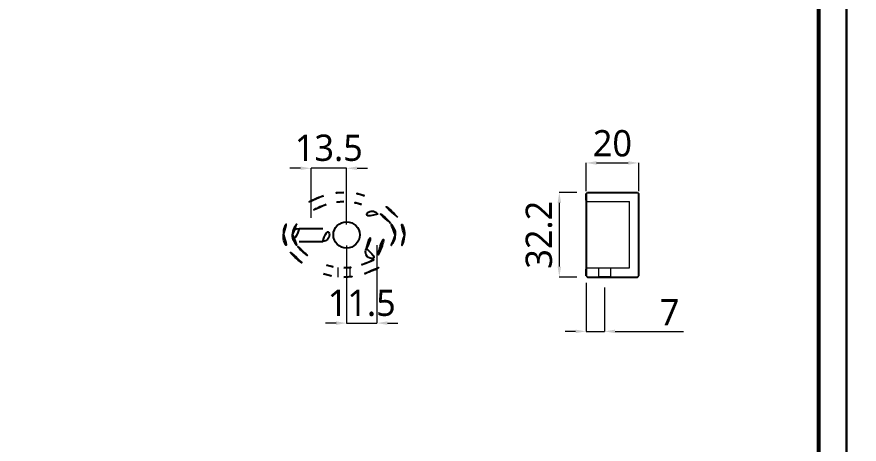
# Model space of a CAD drawing. Extents: x 16296677952 to 16296679688, y -37409618576 to -37409617304.
# Drawn here: x 16296678348.1 to 16296678668.2, y -37409618227.3 to -37409618064.8 of the extents above; entities that cross this region are included whole.
import ezdxf

# ---------------------------------------------------------------- set-up
doc = ezdxf.new("R2010")
doc.units = 0
doc.header["$LTSCALE"] = 10
doc.header["$MEASUREMENT"] = 0
doc.header["$PDMODE"] = 3
doc.header["$PDSIZE"] = -10
doc.linetypes.add('HIDDEN2', pattern=[4.7625, 3.175, -1.5875])
doc.layers.get('0').update_dxf_attribs({"linetype": 'CONTINUOUS'})
doc.layers.get('DEFPOINTS').update_dxf_attribs({"linetype": 'CONTINUOUS'})
doc.layers.add('Default', color=7, linetype='CONTINUOUS')
doc.styles.add('Daelim Dimension', font='')
doc.styles.get('Daelim Dimension').set_extended_font_data('NanumGothic')
doc.dimstyles.new('DEFAULT', dxfattribs={"dimscale": 2, "dimtxt": 2, "dimasz": 2, "dimexe": 0, "dimexo": 2, "dimgap": 1, "dimtad": 1, "dimdec": 1, "dimzin": 9, "dimdsep": 46, "dimtxsty": 'Daelim Dimension', "dimcen": 0.5, "dimclrd": 252, "dimclre": 252, "dimclrt": 3, "dimadec": 1, "dimazin": 0, "dimtfac": 1, "dimtdec": 1, "dimtix": 1, "dimtmove": 0, "dimatfit": 3, "dimfxl": 1, "dimtolj": 1, "dimtzin": 1, "dimlwd": 9, "dimlwe": 9, "dimarcsym": 0})

# ---------------------------------------------------------------- blocks, each defined once
blk = doc.blocks.new('*D32')
at = {"layer": 'Default', "color": 5, "lineweight": 9, "transparency": 16777216}
for p, q in [((16296678564.4, -37409618131.03), (16296678564.4, -37409618120.32)), ((16296678568.4, -37409618120.32), (16296678580.4, -37409618120.32)), ((16296678584.4, -37409618131.03), (16296678584.4, -37409618120.32))]:
    blk.add_line(p, q, dxfattribs=at)
at = {"layer": 'Default', "color": 5, "transparency": 16777216}
for points in [[(16296678568.4, -37409618119.66), (16296678568.4, -37409618120.99), (16296678564.4, -37409618120.32)], [(16296678580.4, -37409618119.66), (16296678580.4, -37409618120.99), (16296678584.4, -37409618120.32)]]:
    blk.add_solid(points, dxfattribs=at)
at = {"layer": 'DEFPOINTS', "color": 0, "transparency": 16777216}
for p in [(16296678584.4, -37409618120.32), (16296678564.4, -37409618135.03), (16296678584.4, -37409618135.03)]:
    blk.add_point(p, dxfattribs=at)
at = {"layer": 'Default', "color": 7, "transparency": 16777216, "insert": (16296678574.4, -37409618112.9), "char_height": 10, "attachment_point": 5, "style": 'Daelim Dimension'}
blk.add_mtext('\\A1;20', dxfattribs=at)
blk = doc.blocks.new('*D33')
at = {"layer": 'Default', "color": 5, "lineweight": 9, "transparency": 16777216}
for p, q in [((16296678560.9026, -37409618131.52841), (16296678554.22358, -37409618131.52841)), ((16296678554.22358, -37409618135.52841), (16296678554.22358, -37409618159.72842)), ((16296678560.9026, -37409618163.72842), (16296678554.22358, -37409618163.72842))]:
    blk.add_line(p, q, dxfattribs=at)
at = {"layer": 'Default', "color": 5, "transparency": 16777216}
for points in [[(16296678553.55691, -37409618135.52841), (16296678554.89025, -37409618135.52841), (16296678554.22358, -37409618131.52841)], [(16296678553.55691, -37409618159.72842), (16296678554.89025, -37409618159.72842), (16296678554.22358, -37409618163.72842)]]:
    blk.add_solid(points, dxfattribs=at)
at = {"layer": 'DEFPOINTS', "color": 0, "transparency": 16777216}
for p in [(16296678564.9026, -37409618131.52841), (16296678554.22358, -37409618163.72842), (16296678564.9026, -37409618163.72842)]:
    blk.add_point(p, dxfattribs=at)
at = {"layer": 'Default', "color": 7, "transparency": 16777216, "insert": (16296678546.52258, -37409618147.62842), "char_height": 10, "attachment_point": 5, "rotation": 90, "style": 'Daelim Dimension'}
blk.add_mtext('\\A1;32.2', dxfattribs=at)
blk = doc.blocks.new('*D34')
at = {"layer": 'Default', "color": 5, "lineweight": 9, "transparency": 16777216}
for p, q in [((16296678455.86689, -37409618122.343231), (16296678451.86689, -37409618122.343231)), ((16296678459.86689, -37409618141.198288), (16296678459.86689, -37409618122.343231)), ((16296678473.36689, -37409618122.343231), (16296678459.86689, -37409618122.343231)), ((16296678473.36689, -37409618143.698288), (16296678473.36689, -37409618122.343231)), ((16296678477.36689, -37409618122.343231), (16296678481.36689, -37409618122.343231))]:
    blk.add_line(p, q, dxfattribs=at)
at = {"layer": 'Default', "color": 5, "transparency": 16777216}
for points in [[(16296678455.86689, -37409618121.676567), (16296678455.86689, -37409618123.009903), (16296678459.86689, -37409618122.343231)], [(16296678477.36689, -37409618121.676567), (16296678477.36689, -37409618123.009903), (16296678473.36689, -37409618122.343231)]]:
    blk.add_solid(points, dxfattribs=at)
at = {"layer": 'DEFPOINTS', "color": 0, "transparency": 16777216}
for p in [(16296678459.86689, -37409618122.343231), (16296678459.86689, -37409618145.198288), (16296678473.36689, -37409618147.698288)]:
    blk.add_point(p, dxfattribs=at)
at = {"layer": 'Default', "color": 7, "transparency": 16777216, "insert": (16296678466.61689, -37409618114.642227), "char_height": 10, "attachment_point": 5, "style": 'Daelim Dimension'}
blk.add_mtext('\\A1;13.5', dxfattribs=at)
blk = doc.blocks.new('*D35')
at = {"layer": 'Default', "color": 5, "lineweight": 9, "transparency": 16777216}
for p, q in [((16296678473.36689, -37409618151.698288), (16296678473.36689, -37409618181.23481)), ((16296678484.89002, -37409618151.628403), (16296678484.89002, -37409618181.23481)), ((16296678469.36689, -37409618181.23481), (16296678465.36689, -37409618181.23481)), ((16296678473.36689, -37409618181.23481), (16296678484.89002, -37409618181.23481)), ((16296678488.89002, -37409618181.23481), (16296678492.89002, -37409618181.23481))]:
    blk.add_line(p, q, dxfattribs=at)
at = {"layer": 'Default', "color": 5, "transparency": 16777216}
for points in [[(16296678469.36689, -37409618180.568153), (16296678469.36689, -37409618181.901466), (16296678473.36689, -37409618181.23481)], [(16296678488.89002, -37409618180.568153), (16296678488.89002, -37409618181.901466), (16296678484.89002, -37409618181.23481)]]:
    blk.add_solid(points, dxfattribs=at)
at = {"layer": 'DEFPOINTS', "color": 0, "transparency": 16777216}
for p in [(16296678473.36689, -37409618147.698288), (16296678484.89002, -37409618147.628403), (16296678484.89002, -37409618181.23481)]:
    blk.add_point(p, dxfattribs=at)
at = {"layer": 'Default', "color": 7, "transparency": 16777216, "insert": (16296678479.12846, -37409618173.591026), "char_height": 10, "attachment_point": 5, "style": 'Daelim Dimension'}
blk.add_mtext('\\A1;11.5', dxfattribs=at)
blk = doc.blocks.new('*D36')
at = {"layer": 'Default', "color": 5, "lineweight": 9, "transparency": 16777216}
for p, q in [((16296678564.402599, -37409618165.978416), (16296678564.402599, -37409618184.384171)), ((16296678571.402599, -37409618167.728416), (16296678571.402599, -37409618184.384171)), ((16296678560.402599, -37409618184.384171), (16296678556.402599, -37409618184.384171)), ((16296678564.402599, -37409618184.384171), (16296678571.402599, -37409618184.384171)), ((16296678575.402599, -37409618184.384171), (16296678601.40731, -37409618184.384171))]:
    blk.add_line(p, q, dxfattribs=at)
at = {"layer": 'Default', "color": 5, "transparency": 16777216}
for points in [[(16296678560.402599, -37409618183.717506), (16296678560.402599, -37409618185.050827), (16296678564.402599, -37409618184.384171)], [(16296678575.402599, -37409618183.717506), (16296678575.402599, -37409618185.050827), (16296678571.402599, -37409618184.384171)]]:
    blk.add_solid(points, dxfattribs=at)
at = {"layer": 'DEFPOINTS', "color": 0, "transparency": 16777216}
for p in [(16296678564.402599, -37409618161.978416), (16296678571.402599, -37409618163.728416), (16296678564.402599, -37409618184.384171)]:
    blk.add_point(p, dxfattribs=at)
at = {"layer": 'Default', "color": 7, "transparency": 16777216, "insert": (16296678596.138359, -37409618177.047974), "char_height": 10, "attachment_point": 5, "style": 'Daelim Dimension'}
blk.add_mtext('\\A1;7', dxfattribs=at)
blk = doc.blocks.new('3545')
at = {"lineweight": 5}
h = blk.add_hatch(dxfattribs=at)
h.set_pattern_fill('ANSI31', color=1, scale=0.25, style=0)
h.set_pattern_definition([(45, (1110.21885, 6812.0837), (-0.561266, 0.561266), [])])
h.paths.add_polyline_path([(1156.67, 4660.1, 0.022783), (1158.92, 4660.21), (1158.92, 4663.72, -0.026528), (1156.67, 4663.6, -0.026557), (1154.42, 4663.72), (1154.42, 4660.21, 0.022783)])
at = {"color": 1}
for p, q in [((1139.67, 4678.63), (1148.67, 4678.63)), ((1139.67, 4673.63), (1148.67, 4673.63))]:
    blk.add_line(p, q, dxfattribs=at)
at = {"color": 1, "lineweight": 5}
for p, q in [((1154.42, 4663.7), (1154.42, 4660.1)), ((1158.92, 4663.7), (1158.92, 4660.1))]:
    blk.add_line(p, q, dxfattribs=at)
at = {"color": 1}
blk.add_circle((1157.67, 4676.13), 5, dxfattribs=at)
for centre, radius, start, end in [((1157.35, 4664.21), 28.14, 107.4595, 138.5128), ((1156.67, 4667.58), 24.73, 89.9866, 108.3032), ((1156.67, 4667.58), 24.73, 71.6834, 90), ((1156, 4664.21), 28.14, 41.4738, 72.5271), ((1157.35, 4664.21), 24.64, 107.4633, 138.1811), ((1156.67, 4667.56), 21.25, 89.9881, 108.4355), ((1156.67, 4667.56), 21.25, 71.5554, 89.9963), ((1156, 4664.21), 24.64, 41.7949, 72.5271), ((1167.37, 4682.7), 2.5, 31.3323, 211.3323), ((1156.69, 4676.2), 15, 328.6677, 31.3323), ((1156.69, 4676.2), 10, 328.6677, 31.3323), ((1139.67, 4676.13), 2.5, 90, 270), ((1148.67, 4676.13), 2.5, 270, 90), ((1157.35, 4688.2), 24.64, 221.7807, 252.6432), ((1156, 4688.2), 24.64, 287.4595, 318.1917), ((1167.37, 4669.7), 2.5, 148.6677, 328.6677), ((1157.35, 4688.2), 28.14, 221.4738, 252.5271), ((1156, 4688.2), 28.14, 287.4595, 318.5128), ((1156.67, 4684.83), 21.23, 251.6834, 270), ((1156.68, 4684.85), 21.25, 269.9904, 288.4355), ((1156.67, 4684.83), 24.73, 251.6834, 270), ((1156.68, 4684.83), 24.73, 269.9866, 288.3032)]:
    blk.add_arc(centre, radius, start, end, dxfattribs=at)
for points, knots in [([(1133.67, 4676.21), (1133.67, 4677.45), (1133.79, 4678.24), (1134.38, 4680.16), (1135.53, 4681.87), (1136.27, 4682.85)], [3.1417675, 3.1417675, 3.1417675, 3.1417675, 3.2760058, 3.2760058, 3.4696288, 3.4696288, 3.4696288, 3.4696288]), ([(1133.67, 4676.21), (1133.67, 4677.45), (1133.79, 4678.24), (1134.38, 4680.16), (1135.53, 4681.87), (1136.27, 4682.85)], [3.1417675, 3.1417675, 3.1417675, 3.1417675, 3.2760058, 3.2760058, 3.4696288, 3.4696288, 3.4696288, 3.4696288]), ([(1137.17, 4676.2), (1137.17, 4676.69), (1137.19, 4677.03), (1137.25, 4677.48), (1137.28, 4677.62), (1137.33, 4677.83), (1137.35, 4677.89), (1137.37, 4677.96), (1137.37, 4677.98), (1137.38, 4678.01), (1137.38, 4678.01), (1137.4, 4678.05), (1137.42, 4678.1), (1137.47, 4678.22), (1137.51, 4678.3), (1137.66, 4678.61), (1137.83, 4678.91), (1138.21, 4679.53), (1138.42, 4679.84), (1138.74, 4680.31), (1138.87, 4680.48), (1138.98, 4680.64)], [3.1417675, 3.1417675, 3.1417675, 3.1417675, 3.2056351, 3.2056351, 3.253697, 3.253697, 3.2706855, 3.2706855, 3.2776295, 3.2776295, 3.2860191, 3.2860191, 3.3046827, 3.3046827, 3.3233463, 3.3233463, 3.3755298, 3.3755298, 3.4277133, 3.4277133, 3.4610481, 3.4610481, 3.4610481, 3.4610481]), ([(1176.17, 4676.2), (1176.17, 4676.68), (1176.15, 4677.02), (1176.1, 4677.47), (1176.07, 4677.62), (1176.02, 4677.83), (1176, 4677.88), (1175.98, 4677.96), (1175.97, 4677.98), (1175.96, 4678), (1175.96, 4678), (1175.95, 4678.04), (1175.93, 4678.09), (1175.88, 4678.22), (1175.84, 4678.29), (1175.68, 4678.61), (1175.51, 4678.91), (1175.14, 4679.52), (1174.93, 4679.83), (1174.61, 4680.3), (1174.48, 4680.48), (1174.37, 4680.63)], [3.1417675, 3.1417675, 3.1417675, 3.1417675, 3.2056353, 3.2056353, 3.2536971, 3.2536971, 3.2706856, 3.2706856, 3.2776296, 3.2776296, 3.2860195, 3.2860195, 3.3046949, 3.3046949, 3.3233702, 3.3233702, 3.3753179, 3.3753179, 3.4272656, 3.4272656, 3.4613246, 3.4613246, 3.4613246, 3.4613246]), ([(1179.67, 4676.2), (1179.67, 4677.44), (1179.55, 4678.23), (1178.97, 4680.15), (1177.82, 4681.87), (1177.08, 4682.84)], [3.1417675, 3.1417675, 3.1417675, 3.1417675, 3.2760058, 3.2760058, 3.4696288, 3.4696288, 3.4696288, 3.4696288]), ([(1133.67, 4676.21), (1133.67, 4674.96), (1133.79, 4674.17), (1134.38, 4672.25), (1135.53, 4670.54), (1136.26, 4669.56)], [3.1417675, 3.1417675, 3.1417675, 3.1417675, 3.2760058, 3.2760058, 3.4696288, 3.4696288, 3.4696288, 3.4696288]), ([(1133.67, 4676.21), (1133.67, 4674.96), (1133.79, 4674.17), (1134.38, 4672.25), (1135.53, 4670.54), (1136.26, 4669.56)], [3.1417675, 3.1417675, 3.1417675, 3.1417675, 3.2760058, 3.2760058, 3.4696288, 3.4696288, 3.4696288, 3.4696288]), ([(1137.17, 4676.21), (1137.17, 4675.72), (1137.19, 4675.38), (1137.25, 4674.93), (1137.28, 4674.79), (1137.33, 4674.58), (1137.35, 4674.52), (1137.37, 4674.45), (1137.37, 4674.43), (1137.38, 4674.41), (1137.38, 4674.4), (1137.4, 4674.36), (1137.42, 4674.31), (1137.47, 4674.19), (1137.5, 4674.12), (1137.66, 4673.8), (1137.83, 4673.5), (1138.21, 4672.88), (1138.42, 4672.57), (1138.74, 4672.1), (1138.87, 4671.93), (1138.98, 4671.78)], [3.1417675, 3.1417675, 3.1417675, 3.1417675, 3.2056351, 3.2056351, 3.253697, 3.253697, 3.2706855, 3.2706855, 3.2776295, 3.2776295, 3.2860191, 3.2860191, 3.3046827, 3.3046827, 3.3233463, 3.3233463, 3.3755301, 3.3755301, 3.4277139, 3.4277139, 3.4610481, 3.4610481, 3.4610481, 3.4610481]), ([(1176.17, 4676.2), (1176.17, 4675.72), (1176.15, 4675.38), (1176.1, 4674.93), (1176.07, 4674.78), (1176.02, 4674.58), (1176, 4674.52), (1175.98, 4674.44), (1175.97, 4674.42), (1175.96, 4674.4), (1175.96, 4674.4), (1175.95, 4674.36), (1175.93, 4674.31), (1175.88, 4674.19), (1175.84, 4674.11), (1175.68, 4673.79), (1175.51, 4673.49), (1175.14, 4672.88), (1174.93, 4672.57), (1174.6, 4672.1), (1174.48, 4671.92), (1174.37, 4671.77)], [3.1417675, 3.1417675, 3.1417675, 3.1417675, 3.2056353, 3.2056353, 3.2536971, 3.2536971, 3.2706856, 3.2706856, 3.2776296, 3.2776296, 3.2860195, 3.2860195, 3.3046948, 3.3046948, 3.3233701, 3.3233701, 3.3753185, 3.3753185, 3.4272669, 3.4272669, 3.4613246, 3.4613246, 3.4613246, 3.4613246]), ([(1179.67, 4676.2), (1179.67, 4674.96), (1179.55, 4674.17), (1178.96, 4672.25), (1177.82, 4670.53), (1177.08, 4669.56)], [3.1417675, 3.1417675, 3.1417675, 3.1417675, 3.2760058, 3.2760058, 3.4696288, 3.4696288, 3.4696288, 3.4696288])]:
    blk.add_open_spline(points, degree=3, knots=knots, dxfattribs=at)
blk = doc.blocks.new('4224')
at = {"lineweight": 5}
h = blk.add_hatch(dxfattribs=at)
h.set_pattern_fill('ANSI31', color=1, scale=0.25, style=0)
h.set_pattern_definition([(45, (1104.33585, 6812.0837), (-0.561266, 0.561266), [])])
h.paths.add_polyline_path([(1242.4, 4660.1), (1242.4, 4663.6), (1237.9, 4663.6), (1237.9, 4660.1)])
at = {"color": 1}
for p, q in [((1233.15, 4691.8), (1233.65, 4692.3)), ((1233.15, 4689.3), (1233.15, 4691.8)), ((1233.15, 4691.8), (1233.15, 4660.6)), ((1233.65, 4692.3), (1252.65, 4692.3)), ((1252.65, 4692.3), (1253.15, 4691.8)), ((1253.15, 4660.6), (1253.15, 4691.8)), ((1233.15, 4660.6), (1233.15, 4663.1)), ((1233.15, 4660.6), (1233.65, 4660.1)), ((1233.65, 4660.1), (1252.65, 4660.1)), ((1242.4, 4660.1), (1237.9, 4660.1)), ((1252.65, 4660.1), (1253.15, 4660.6))]:
    blk.add_line(p, q, dxfattribs=at)
at = {"color": 1, "linetype": 'HIDDEN2', "lineweight": 5}
for p, q in [((1233.15, 4688.8), (1249.65, 4688.8)), ((1249.65, 4663.6), (1249.65, 4688.8)), ((1233.15, 4663.6), (1249.65, 4663.6)), ((1237.9, 4663.6), (1237.9, 4660.1)), ((1242.4, 4663.6), (1242.4, 4660.1))]:
    blk.add_line(p, q, dxfattribs=at)

msp = doc.modelspace()

# ---------------------------------------------------------------- linework, layer by layer
at = {"ltscale": 0.5}
for points in [[(16296678012.308201, -37409618373.841537), (16296678663.308201, -37409618373.841537), (16296678663.308201, -37409617896.841537), (16296678012.308201, -37409617896.841537)], [(16296678663.308201, -37409618373.841537), (16296679314.308201, -37409618373.841537), (16296679314.308201, -37409617896.841537), (16296678663.308201, -37409617896.841537)]]:
    msp.add_lwpolyline(points, close=True, dxfattribs=at)
at = {"color": 5, "linetype": 'ByBlock', "lineweight": 200, "const_width": 1.5}
msp.add_lwpolyline([(16296678022.7764, -37409618353.416817), (16296678652.7764, -37409618353.416817), (16296678652.7764, -37409617907.916817), (16296678022.7764, -37409617907.916817)], close=True, dxfattribs=at)

# ---------------------------------------------------------------- block references
at = {"layer": 'Default'}
for name, p in [('3545', (16296677315.695959, -37409622823.831528)), ('4224', (16296677331.249969, -37409622823.831528))]:
    msp.add_blockref(name, p, dxfattribs=at)

# ---------------------------------------------------------------- dimensions: what is measured, and where the dimension line sits
for base, p1, p2, picture, middle in [((16296678584.402599, -37409618120.32373), (16296678564.402599, -37409618135.028412), (16296678584.402599, -37409618135.028412), '*D32', (16296678574.402599, -37409618112.901703)), ((16296678459.86689, -37409618122.343231), (16296678473.36689, -37409618147.698288), (16296678459.86689, -37409618145.198288), '*D34', (16296678466.61689, -37409618114.642227)), ((16296678484.89002, -37409618181.23481), (16296678473.36689, -37409618147.698288), (16296678484.89002, -37409618147.628403), '*D35', (16296678479.12846, -37409618173.591026))]:
    dim = msp.add_linear_dim(base=base, p1=p1, p2=p2, dimstyle='DEFAULT', override={"dimtxt": 5, "dimclrd": 5, "dimclre": 5, "dimclrt": 7}, dxfattribs=at)
    dim.commit()
    dim.dimension.update_dxf_attribs({"geometry": picture, "text_midpoint": middle})
dim = msp.add_linear_dim(base=(16296678554.223579, -37409618163.728416), p1=(16296678564.902599, -37409618131.528412), p2=(16296678564.902599, -37409618163.728416), angle=90, dimstyle='DEFAULT', override={"dimtxt": 5, "dimclrd": 5, "dimclre": 5, "dimclrt": 7}, dxfattribs=at)
dim.commit()
dim.dimension.update_dxf_attribs({"geometry": '*D33', "text_midpoint": (16296678546.522579, -37409618147.628418)})
dim = msp.add_linear_dim(base=(16296678564.402599, -37409618184.384171), p1=(16296678571.402599, -37409618163.728416), p2=(16296678564.402599, -37409618161.978416), dimstyle='DEFAULT', override={"dimtxt": 5, "dimclrd": 5, "dimclre": 5, "dimclrt": 7}, dxfattribs=at)
dim.commit()
dim.dimension.update_dxf_attribs({"geometry": '*D36', "text_midpoint": (16296678596.138359, -37409618184.384171), "dimtype": 160})

doc.saveas('drawing.dxf')
